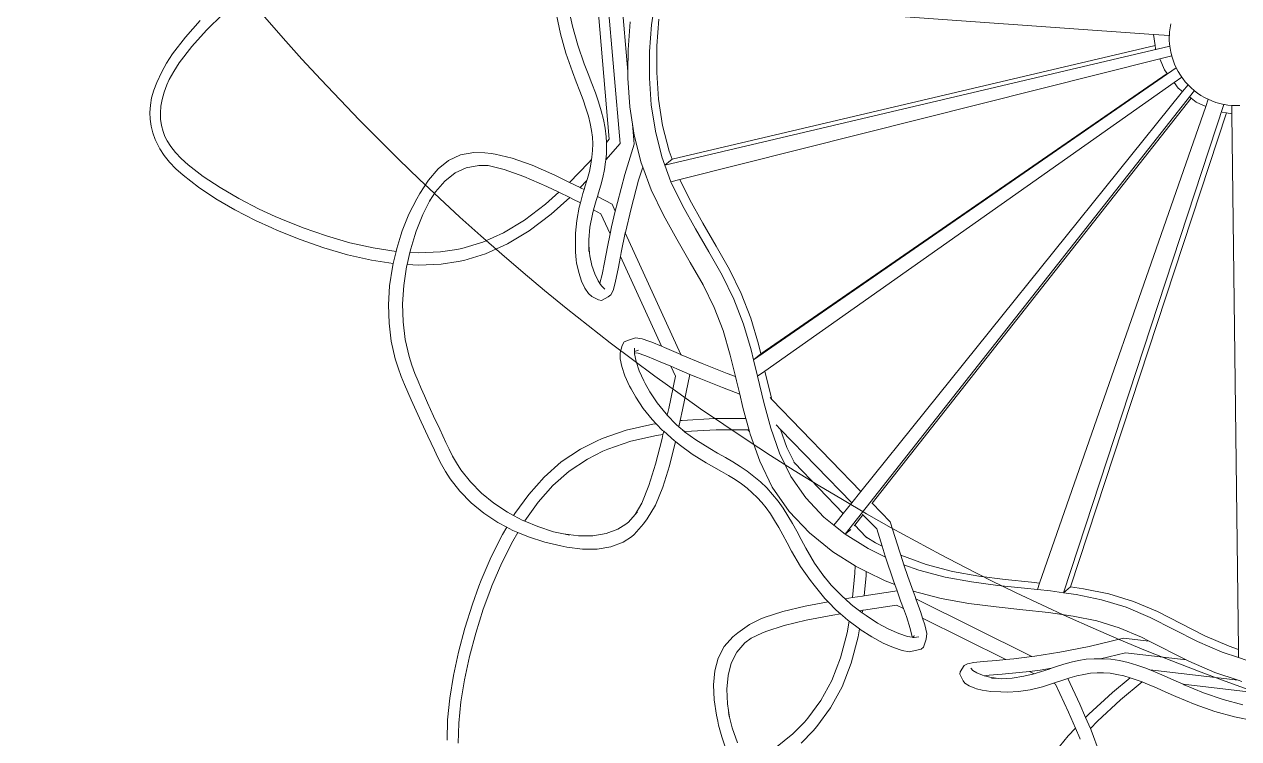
# Model space of a CAD drawing. Header units: millimetres. Extents: x 930469 to 1523124, y -120375 to 411163.
# Drawn here: x 1404958 to 1406001, y 134325 to 134938 of the extents above; entities that cross this region are included whole.
import ezdxf

# ---------------------------------------------------------------- set-up
doc = ezdxf.new("R2010")
doc.units = ezdxf.units.MM
for name, color, linetype, lineweight in [('A-NET THAY', 8, 'Continuous', 0), ('COT VACH', 8, 'Continuous', 0), ('xr', 8, 'Continuous', 0)]:
    doc.layers.add(name, color=color, linetype=linetype, lineweight=lineweight)

# ---------------------------------------------------------------- blocks, each defined once
blk = doc.blocks.new('zzz')
at = {"layer": 'xr', "ltscale": 3}
for p, q in [((1231957.9, 15302.9), (1231941.8, 15486.7)), ((1231944.8, 15179.5), (1231920.2, 15461.9)), ((1231926, 15186.8), (1231903, 15450.6)), ((1232005.2, 15427.8), (1231998.7, 15383)), ((1232860.8, 15366.7), (1232016.2, 15427)), ((1231234.1, 15373.9), (1231262.2, 15401.7)), ((1231842, 15367.5), (1231835.2, 15400.4)), ((1231862.6, 15381.1), (1231857.2, 15406.8)), ((1231197.9, 15362), (1231223.4, 15390.7)), ((1231209.1, 15345.8), (1231234.1, 15373.9)), ((1231871.7, 15348.5), (1231862.6, 15381.1)), ((1231961.7, 15388.1), (1231958.1, 15340)), ((1231998.7, 15383), (1231995.3, 15337.4)), ((1232011.2, 15392.8), (1232007.8, 15347.2)), ((1232889.3, 15378.1), (1232888.4, 15371.1)), ((1232890.7, 15384.9), (1232889.3, 15378.1)), ((1231175.6, 15333.2), (1231197.9, 15362)), ((1231851.2, 15334.7), (1231842, 15367.5)), ((1232860.8, 15366.7), (1232863.5, 15347.4)), ((1232888, 15364.8), (1232860.8, 15366.7)), ((1232888, 15364.8), (1232887.9, 15364.1)), ((1232887.9, 15364.1), (1232887.9, 15357)), ((1232887.9, 15357), (1232888.3, 15350)), ((1232888.4, 15371.1), (1232888, 15364.8)), ((1231165.4, 15317.6), (1231175.6, 15333.2)), ((1231187.4, 15317.7), (1231209.1, 15345.8)), ((1231862.5, 15302.2), (1231851.2, 15334.7)), ((1231882.9, 15316.1), (1231871.7, 15348.5)), ((1231958.1, 15340), (1231957.9, 15302.9)), ((1231995.3, 15337.4), (1231995, 15291.4)), ((1232007.8, 15347.2), (1232007.5, 15301.3)), ((1232888.7, 15346.5), (1232021.3, 15142.5)), ((1232863.5, 15347.4), (1232033.8, 15152.4)), ((1232863.5, 15347.4), (1232864.3, 15341.7)), ((1232864.3, 15341.7), (1232864.5, 15341.4)), ((1232888.3, 15350), (1232888.7, 15347.1)), ((1232888.7, 15347.1), (1232888.7, 15346.5)), ((1232888.7, 15346.5), (1232889.2, 15343)), ((1232889.2, 15343), (1232890.4, 15336)), ((1232890.4, 15336), (1232892, 15329.9)), ((1231157.1, 15302.7), (1231165.4, 15317.6)), ((1231177.8, 15303), (1231187.4, 15317.7)), ((1231889.7, 15298.9), (1231882.9, 15316.1)), ((1232871.4, 15324.7), (1232047.3, 15117.8)), ((1232892, 15329.9), (1232871.4, 15324.7)), ((1232871.4, 15324.7), (1232879.4, 15305.8)), ((1232892, 15329.9), (1232892.1, 15329.1)), ((1232892.1, 15329.1), (1232894.3, 15322.3)), ((1232894.3, 15322.3), (1232896.8, 15315.7)), ((1232896.8, 15315.7), (1232899.7, 15309.3)), ((1231157.1, 15302.7), (1231148.5, 15284.3)), ((1231170, 15289.2), (1231177.8, 15303)), ((1231172.1, 15293.6), (1231170, 15289.2)), ((1231869.2, 15285.2), (1231862.5, 15302.2)), ((1231896.2, 15282.4), (1231889.7, 15298.9)), ((1231957.9, 15302.9), (1231957.8, 15291.4)), ((1231957.8, 15291.4), (1231961.2, 15242.5)), ((1231995, 15291.4), (1231998.1, 15245.6)), ((1232007.5, 15301.3), (1232010.6, 15255.5)), ((1232899.8, 15309.2), (1232173.7, 14808.5)), ((1232884.1, 15299.6), (1232186.2, 14818.3)), ((1232879.4, 15305.8), (1232884.1, 15299.6)), ((1232884.1, 15299.6), (1232884.6, 15298.9)), ((1232909.3, 15293.4), (1232896, 15284)), ((1232899.7, 15309.3), (1232899.8, 15309.2)), ((1232899.8, 15309.2), (1232903.1, 15302.9)), ((1232903.1, 15302.9), (1232906.9, 15296.8)), ((1232906.9, 15296.8), (1232909.3, 15293.4)), ((1232909.3, 15293.4), (1232910.9, 15291)), ((1232910.9, 15291), (1232915.4, 15285.4)), ((1231139.9, 15257.8), (1231143.5, 15270.8)), ((1231143.5, 15270.8), (1231148.5, 15284.3)), ((1231165.8, 15280.2), (1231161.1, 15267.4)), ((1231170, 15289.2), (1231165.8, 15280.2)), ((1231875.4, 15269.2), (1231869.2, 15285.2)), ((1231902.1, 15266.4), (1231896.2, 15282.4)), ((1232896, 15284), (1232193.4, 14789)), ((1232931, 15270.2), (1232330.9, 14509.3)), ((1232896, 15284), (1232903.1, 15274.7)), ((1232903.1, 15274.7), (1232910.8, 15268.5)), ((1232920.2, 15280.1), (1232910.8, 15268.5)), ((1232915.4, 15285.4), (1232920.2, 15280.1)), ((1232920.2, 15280.1), (1232925.2, 15275.1)), ((1232925.2, 15275.1), (1232930.6, 15270.5)), ((1232930.6, 15270.5), (1232931, 15270.2)), ((1232931, 15270.2), (1232931.4, 15269.9)), ((1232931.4, 15269.9), (1232936.3, 15266.1)), ((1231137.7, 15245.2), (1231139.9, 15257.8)), ((1231157.8, 15255.2), (1231155.7, 15243.4)), ((1231161.1, 15267.4), (1231157.8, 15255.2)), ((1231881.1, 15254.2), (1231875.4, 15269.2)), ((1231885.9, 15240), (1231881.1, 15254.2)), ((1231907.4, 15250.9), (1231902.1, 15266.4)), ((1231912, 15235.7), (1231907.4, 15250.9)), ((1232010.6, 15255.5), (1232017.6, 15210.3)), ((1232910.8, 15268.5), (1232358.1, 14582.2)), ((1232925.4, 15257.1), (1232377.4, 14562.3)), ((1232922.9, 15259), (1232925.4, 15257.1)), ((1232925.4, 15257.1), (1232933.8, 15250.4)), ((1232933.8, 15250.4), (1232950.4, 15243.2)), ((1232936.3, 15266.1), (1232942.2, 15262.1)), ((1232942.2, 15262.1), (1232948.3, 15258.5)), ((1232948.3, 15258.5), (1232954.6, 15255.3)), ((1232954.6, 15255.3), (1232950.4, 15243.2)), ((1232954.6, 15255.3), (1232961.1, 15252.5)), ((1232967.8, 15250.1), (1232961.1, 15252.5)), ((1232967.8, 15250.1), (1232974.5, 15248.1)), ((1231136.8, 15232.9), (1231137.7, 15245.2)), ((1231137.2, 15221), (1231136.8, 15232.9)), ((1231155.7, 15243.4), (1231154.9, 15232.1)), ((1231154.9, 15232.1), (1231155.3, 15221.1)), ((1231890, 15226.5), (1231885.9, 15240)), ((1231915.8, 15220.6), (1231912, 15235.7)), ((1231961.2, 15242.5), (1231965.8, 15212.6)), ((1231998.1, 15245.6), (1232005.1, 15200.4)), ((1232950.4, 15243.2), (1232665.1, 14424.9)), ((1232981.4, 15246.6), (1232705.9, 14408.6)), ((1232985.9, 15232.1), (1232718.3, 14418.4)), ((1232974.5, 15248.1), (1232981.4, 15246.6)), ((1232978.5, 15233.3), (1232985.9, 15232.1)), ((1232981.4, 15246.6), (1232982.7, 15246.4)), ((1232982.7, 15246.4), (1232988.3, 15245.5)), ((1232985.9, 15232.1), (1232995.5, 15230.6)), ((1232988.3, 15245.5), (1232995.3, 15244.8)), ((1232995.3, 15244.8), (1232995.5, 15230.6)), ((1233002.3, 15244.6), (1232995.3, 15244.8)), ((1232995.5, 15230.6), (1233006.6, 14311.3)), ((1233002.3, 15244.6), (1233009.3, 15244.8)), ((1231138.9, 15209.3), (1231137.2, 15221)), ((1231141.9, 15197.8), (1231138.9, 15209.3)), ((1231155.3, 15221.1), (1231156.8, 15210.4)), ((1231156.8, 15210.4), (1231159.5, 15199.8)), ((1231893.2, 15213.9), (1231890, 15226.5)), ((1231895.4, 15201.8), (1231893.2, 15213.9)), ((1231918.7, 15205.6), (1231915.8, 15220.6)), ((1231965.8, 15212.6), (1231968.6, 15194)), ((1231965.8, 15212.6), (1231968.8, 15178.2)), ((1232017.6, 15210.3), (1232028.7, 15166.2)), ((1231146.1, 15186.6), (1231141.9, 15197.8)), ((1231148.2, 15182), (1231146.1, 15186.6)), ((1231159.5, 15199.8), (1231162.8, 15191.3)), ((1231166.4, 15184.2), (1231162.8, 15191.3)), ((1231162.8, 15191.3), (1231163.5, 15189.3)), ((1231896.9, 15190.2), (1231895.4, 15201.8)), ((1231897.4, 15178.8), (1231896.9, 15190.2)), ((1231920.5, 15190.8), (1231918.7, 15205.6)), ((1231921, 15181.1), (1231920.5, 15190.8)), ((1231926, 15186.8), (1231921, 15181.1)), ((1231968.6, 15194), (1231980.7, 15146.1)), ((1232005.1, 15200.4), (1232016.2, 15156.4)), ((1231154.2, 15170.2), (1231148.2, 15182)), ((1231161.6, 15158.8), (1231154.2, 15170.2)), ((1231172.8, 15174.2), (1231166.4, 15184.2)), ((1231180.9, 15164), (1231172.8, 15174.2)), ((1231896.2, 15155.8), (1231897.2, 15167.4)), ((1231897.2, 15167.4), (1231897.4, 15178.8)), ((1231944.8, 15179.5), (1231920, 15151.2)), ((1231920.9, 15161.9), (1231921.2, 15176.2)), ((1231921.2, 15176.2), (1231921, 15181.1)), ((1231968.8, 15178.2), (1231952.9, 15126.2)), ((1232028.7, 15166.2), (1232033.8, 15152.4)), ((1231170.6, 15147.5), (1231161.6, 15158.8)), ((1231181.2, 15136.2), (1231170.6, 15147.5)), ((1231190.8, 15153.6), (1231180.9, 15164)), ((1231202.6, 15142.9), (1231190.8, 15153.6)), ((1231631.8, 15135.8), (1231650, 15150.3)), ((1231650, 15150.3), (1231670.2, 15159.9)), ((1231670.2, 15159.9), (1231693.1, 15164)), ((1231693.1, 15164), (1231712.2, 15163.4)), ((1231722.8, 15162.1), (1231712.2, 15163.4)), ((1231722.8, 15162.1), (1231729.7, 15161.2)), ((1231729.7, 15161.2), (1231759.2, 15154.3)), ((1231759.2, 15154.3), (1231793.3, 15142.1)), ((1231890.5, 15146.4), (1231857.6, 15112.8)), ((1231895.6, 15152.2), (1231890.5, 15146.4)), ((1231894.3, 15143.9), (1231895.6, 15152.2)), ((1231895.6, 15152.2), (1231896.2, 15155.8)), ((1231917.6, 15134.6), (1231919.7, 15148.1)), ((1231919.7, 15148.1), (1231920, 15151.2)), ((1231920, 15151.2), (1231920.9, 15161.9)), ((1231980.7, 15146.1), (1231983.3, 15139)), ((1232016.2, 15156.4), (1232021.3, 15142.5)), ((1232033.8, 15152.4), (1232021.3, 15142.5)), ((1231193.8, 15124.9), (1231181.2, 15136.2)), ((1231220.3, 15104.6), (1231193.8, 15124.9)), ((1231228.5, 15123.1), (1231202.6, 15142.9)), ((1231615.4, 15116.7), (1231631.8, 15135.8)), ((1231643.6, 15115), (1231661, 15129)), ((1231661, 15129), (1231680.3, 15138)), ((1231680.3, 15138), (1231702.1, 15142)), ((1231702.1, 15142), (1231718, 15141.5)), ((1231718, 15141.5), (1231745.5, 15135.1)), ((1231718, 15141.5), (1231720.4, 15141.4)), ((1231745.5, 15135.1), (1231779.3, 15123)), ((1231793.3, 15142.1), (1231832.6, 15124.9)), ((1231832.6, 15124.9), (1231857.6, 15112.8)), ((1231888.5, 15119.3), (1231891.7, 15131.7)), ((1231891.7, 15131.7), (1231894.3, 15143.9)), ((1231914.8, 15121.3), (1231917.6, 15134.6)), ((1231952.9, 15126.2), (1231939.8, 15078)), ((1231983.3, 15139), (1231976.4, 15116.5)), ((1231983.3, 15139), (1231997.8, 15100)), ((1232021.3, 15142.5), (1232031.9, 15113.9)), ((1231250, 15084.8), (1231220.3, 15104.6)), ((1231257.7, 15103.7), (1231228.5, 15123.1)), ((1231289.8, 15084.9), (1231257.7, 15103.7)), ((1231600.5, 15093.7), (1231615.4, 15116.7)), ((1231627.7, 15096.6), (1231643.6, 15115)), ((1231779.3, 15123), (1231818.6, 15105.9)), ((1231818.6, 15105.9), (1231839.2, 15095.8)), ((1231857.6, 15112.8), (1231875.7, 15104)), ((1231887.6, 15116.1), (1231875.7, 15104)), ((1231875.7, 15104), (1231877.6, 15103.1)), ((1231877.6, 15103.1), (1231882.8, 15100.4)), ((1231882.8, 15100.4), (1231884.8, 15106.6)), ((1231884.8, 15106.6), (1231887.6, 15116.1)), ((1231887.6, 15116.1), (1231888.5, 15119.3)), ((1231907.5, 15095.1), (1231911.4, 15108.2)), ((1231911.4, 15108.2), (1231914.8, 15121.3)), ((1231976.4, 15116.5), (1231963.3, 15068.2)), ((1232047.3, 15117.8), (1232031.9, 15113.9)), ((1232031.9, 15113.9), (1232051.6, 15073.1)), ((1232047.3, 15117.8), (1232064.1, 15082.9)), ((1231282.7, 15065.7), (1231250, 15084.8)), ((1231324.6, 15067), (1231289.8, 15084.9)), ((1231581.9, 15058.5), (1231595.1, 15084.7)), ((1231600.5, 15093.7), (1231595.1, 15084.7)), ((1231617.2, 15080.3), (1231627.7, 15096.6)), ((1231618.6, 15083.2), (1231617.2, 15080.3)), ((1231839.2, 15095.8), (1231816.1, 15075.2)), ((1231858, 15086.7), (1231826.1, 15058.3)), ((1231839.2, 15095.8), (1231858, 15086.7)), ((1231858, 15086.7), (1231863.6, 15084)), ((1231863.6, 15084), (1231876.3, 15077.4)), ((1231876.3, 15077.4), (1231880.7, 15093.6)), ((1231880.7, 15093.6), (1231882.8, 15100.4)), ((1231899, 15065.6), (1231903.4, 15081.9)), ((1231903.4, 15081.9), (1231905.5, 15088.6)), ((1231905.5, 15088.6), (1231907.5, 15095.1)), ((1231905.5, 15088.6), (1231930.9, 15075.4)), ((1231997.8, 15100), (1232018.8, 15056.5)), ((1232064.1, 15082.9), (1232086.4, 15043)), ((1231318.1, 15047.5), (1231282.7, 15065.7)), ((1231352.2, 15054.2), (1231324.6, 15067)), ((1231617.2, 15080.3), (1231605.6, 15057.4)), ((1231816.1, 15075.2), (1231780.1, 15048)), ((1231870, 15047.2), (1231874.3, 15070)), ((1231874.3, 15070), (1231876.3, 15077.4)), ((1231897, 15058.3), (1231899, 15065.6)), ((1231899, 15065.6), (1231911.7, 15059)), ((1231936.3, 15063.5), (1231930, 15036.7)), ((1231930.9, 15075.4), (1231936.3, 15063.5)), ((1231939.8, 15078), (1231936.3, 15063.5)), ((1231963.3, 15068.2), (1231953.6, 15026.8)), ((1232051.6, 15073.1), (1232073.9, 15033.2)), ((1231346.1, 15034.5), (1231318.1, 15047.5)), ((1231361.6, 15050.2), (1231352.2, 15054.2)), ((1231400.3, 15034.6), (1231361.6, 15050.2)), ((1231570.4, 15029.8), (1231581.9, 15058.5)), ((1231605.6, 15057.4), (1231594.2, 15029)), ((1231780.1, 15048), (1231744.4, 15026.4)), ((1231826.1, 15058.3), (1231788.5, 15029.9)), ((1231867.9, 15025.5), (1231870, 15047.2)), ((1231892.7, 15035.7), (1231897, 15058.3)), ((1231927.5, 15024.5), (1231911.7, 15059)), ((1232018.8, 15056.5), (1232041.8, 15015.2)), ((1232086.4, 15043), (1232109.6, 15003.4)), ((1231355.8, 15030.3), (1231346.1, 15034.5)), ((1231395, 15014.6), (1231355.8, 15030.3)), ((1231440, 15020.9), (1231400.3, 15034.6)), ((1231480.2, 15009.2), (1231440, 15020.9)), ((1231560.8, 14999.2), (1231567.8, 15022.3)), ((1231567.8, 15022.3), (1231570.4, 15029.8)), ((1231591.7, 15021.6), (1231584.8, 14998.9)), ((1231594.2, 15029), (1231591.7, 15021.6)), ((1231744.4, 15026.4), (1231708.8, 15010.3)), ((1231788.5, 15029.9), (1231751.1, 15007.3)), ((1231867.9, 15014.2), (1231867.9, 15025.5)), ((1231890.6, 15014.1), (1231892.7, 15035.7)), ((1231927.5, 15024.5), (1231923, 15002.4)), ((1231930, 15036.7), (1231927.5, 15024.5)), ((1231953.4, 15026.1), (1231946.4, 14992.3)), ((1231953.6, 15026.8), (1231953.4, 15026.1)), ((1232049, 14817.4), (1231953.4, 15026.1)), ((1232073.9, 15033.2), (1232097.1, 14993.6)), ((1231435.4, 15000.6), (1231395, 15014.6)), ((1231476.3, 14988.7), (1231435.4, 15000.6)), ((1231520.3, 15000.2), (1231480.2, 15009.2)), ((1231559.7, 14994.2), (1231520.3, 15000.2)), ((1231559.7, 14994.2), (1231560.8, 14999.2)), ((1231584.8, 14998.9), (1231583.4, 14992.7)), ((1231672.6, 14999.3), (1231663.8, 14997.5)), ((1231708.8, 15010.3), (1231672.6, 14999.3)), ((1231751.1, 15007.3), (1231713.6, 14990.3)), ((1231867.9, 14993.7), (1231867.9, 15014.2)), ((1231890.6, 15014.1), (1231890.6, 15005.4)), ((1231890.6, 15005.4), (1231892, 14991.4)), ((1231890.6, 15005.4), (1231890.6, 14993.9)), ((1231923, 15002.4), (1231917.8, 14975.1)), ((1232041.8, 15015.2), (1232065.1, 14975.5)), ((1232109.6, 15003.4), (1232132.2, 14963.4)), ((1231517.3, 14979.5), (1231476.3, 14988.7)), ((1231555, 14973.8), (1231517.3, 14979.5)), ((1231555, 14973.8), (1231559.7, 14994.2)), ((1231583.4, 14992.7), (1231578.6, 14972)), ((1231598.4, 14991.7), (1231583.4, 14992.7)), ((1231636.2, 14993.3), (1231598.4, 14991.7)), ((1231663.8, 14997.5), (1231636.2, 14993.3)), ((1231675.9, 14978.9), (1231666.1, 14976.8)), ((1231713.6, 14990.3), (1231675.9, 14978.9)), ((1231869.2, 14979.4), (1231867.9, 14993.7)), ((1231869.9, 14974.8), (1231869.2, 14979.4)), ((1231892, 14991.4), (1231892.6, 14986.9)), ((1231892.6, 14986.9), (1231896.2, 14970.2)), ((1231945.2, 14985.8), (1231941.2, 14964.6)), ((1231946.4, 14992.3), (1231945.2, 14985.8)), ((1232015.8, 14831.7), (1231945.2, 14985.8)), ((1232097.1, 14993.6), (1232119.7, 14953.6)), ((1231548.7, 14935.1), (1231553.5, 14967.4)), ((1231553.5, 14967.4), (1231555, 14973.8)), ((1231577.6, 14967.6), (1231572.9, 14935.9)), ((1231578.6, 14972), (1231577.6, 14967.6)), ((1231598, 14970.8), (1231578.6, 14972)), ((1231637.2, 14972.5), (1231598, 14970.8)), ((1231666.1, 14976.8), (1231637.2, 14972.5)), ((1231873.6, 14957.9), (1231869.9, 14974.8)), ((1231878.5, 14943.2), (1231873.6, 14957.9)), ((1231896.2, 14970.2), (1231901.1, 14955.7)), ((1231917.8, 14975.1), (1231913.5, 14954.4)), ((1231941.2, 14964.6), (1231936.9, 14943.5)), ((1232065.1, 14975.5), (1232087, 14936.7)), ((1232132.2, 14963.4), (1232152.5, 14922.3)), ((1231572.9, 14935.9), (1231570.9, 14904.2)), ((1231884.1, 14931.2), (1231878.5, 14943.2)), ((1231901.1, 14955.7), (1231906.6, 14943.8)), ((1231906.6, 14943.8), (1231909.5, 14939.5)), ((1231909.6, 14940), (1231909.5, 14939.5)), ((1231909.5, 14939.5), (1231912.5, 14935)), ((1231913.5, 14954.4), (1231909.6, 14940)), ((1231936.9, 14943.5), (1231932.9, 14928.8)), ((1232087, 14936.7), (1232106.1, 14898.1)), ((1232119.7, 14953.6), (1232140, 14912.5)), ((1231546.7, 14902.9), (1231548.7, 14935.1)), ((1231890, 14922.2), (1231884.1, 14931.2)), ((1231895.8, 14916.8), (1231890, 14922.2)), ((1231907.3, 14911.1), (1231895.8, 14916.8)), ((1231912.5, 14935), (1231918.2, 14929.7)), ((1231923.9, 14916.3), (1231912.7, 14909.9)), ((1231928.6, 14919.8), (1231923.9, 14916.3)), ((1231931.8, 14926), (1231928.6, 14919.8)), ((1231932.9, 14928.8), (1231931.8, 14926)), ((1232152.5, 14922.3), (1232169.1, 14879.5)), ((1231547.6, 14871.1), (1231546.7, 14902.9)), ((1231570.9, 14904.2), (1231571.8, 14873.2)), ((1231912.7, 14909.9), (1231907.3, 14911.1)), ((1232106.1, 14898.1), (1232121.4, 14858.4)), ((1232140, 14912.5), (1232156.6, 14869.6)), ((1231571.8, 14873.2), (1231575.6, 14843)), ((1232169.1, 14879.5), (1232182.1, 14835.1)), ((1231551.5, 14840.1), (1231547.6, 14871.1)), ((1232121.4, 14858.4), (1232133.8, 14816.4)), ((1232156.6, 14869.6), (1232169.6, 14825.2)), ((1231558.3, 14810.1), (1231551.5, 14840.1)), ((1231575.6, 14843), (1231582.2, 14813.9)), ((1231948.1, 14832.6), (1231944.8, 14820.3)), ((1231948.1, 14832.6), (1231951.5, 14839.3)), ((1231951.5, 14839.3), (1231958.7, 14841.9)), ((1231970.8, 14845.9), (1231958.7, 14841.9)), ((1231970.8, 14845.9), (1231982.3, 14844.3)), ((1231982.3, 14844.3), (1231994.1, 14840.5)), ((1231994.1, 14840.5), (1231998.8, 14838.8)), ((1231998.8, 14838.8), (1232015.8, 14831.7)), ((1232015.8, 14831.7), (1232021, 14829.5)), ((1232182.1, 14835.1), (1232186.2, 14818.3)), ((1231582.2, 14813.9), (1231586.9, 14799)), ((1231944.7, 14810.1), (1231944.8, 14820.3)), ((1231969.3, 14828.4), (1231969.2, 14822.3)), ((1231969.2, 14822.3), (1231969.3, 14822.5)), ((1231969.2, 14822.3), (1231969.2, 14820.4)), ((1231969.2, 14820.4), (1231975.3, 14819.5)), ((1231969.2, 14820.4), (1231969.2, 14818.4)), ((1231969.2, 14818.4), (1231971.9, 14805.2)), ((1231969.3, 14822.5), (1231976.2, 14825)), ((1231975.3, 14819.5), (1231986.9, 14815.8)), ((1231986.9, 14815.8), (1231991.4, 14814.1)), ((1231991.4, 14814.1), (1232013.3, 14805)), ((1232021, 14829.5), (1232049, 14817.4)), ((1232049, 14817.4), (1232049.6, 14817.1)), ((1232049.6, 14817.1), (1232085.2, 14802.1)), ((1232133.8, 14816.4), (1232142.8, 14779.5)), ((1232169.6, 14825.2), (1232173.7, 14808.5)), ((1232186.2, 14818.3), (1232173.7, 14808.5)), ((1231563.3, 14794.5), (1231558.3, 14810.1)), ((1231568.6, 14779.9), (1231563.3, 14794.5)), ((1231586.9, 14799), (1231592.1, 14784.9)), ((1231947.5, 14796.7), (1231944.7, 14810.1)), ((1231952.9, 14780.9), (1231947.5, 14796.7)), ((1231971.9, 14805.2), (1231977.3, 14789.5)), ((1232013.3, 14805), (1232031.6, 14797.1)), ((1232031.6, 14797.1), (1232041.7, 14792.7)), ((1232031.6, 14797.1), (1232039.4, 14780.2)), ((1232041.7, 14792.7), (1232064.3, 14783.1)), ((1232085.2, 14802.1), (1232128.2, 14784.9)), ((1232173.7, 14808.5), (1232180.7, 14780.1)), ((1231574.2, 14765.9), (1231568.6, 14779.9)), ((1231592.1, 14784.9), (1231597.4, 14771.6)), ((1231597.4, 14771.6), (1231602.9, 14758.8)), ((1231960.9, 14763.2), (1231952.9, 14780.9)), ((1231977.3, 14789.5), (1231985.2, 14772)), ((1231985.2, 14772), (1231987.5, 14767.5)), ((1232039.4, 14780.2), (1232028.1, 14724.7)), ((1232064.3, 14783.1), (1232051.9, 14722.3)), ((1232064.3, 14783.1), (1232077.3, 14777.7)), ((1232077.3, 14777.7), (1232120.3, 14760.6)), ((1232128.2, 14784.9), (1232142.8, 14779.5)), ((1232142.8, 14779.5), (1232144.6, 14772.2)), ((1232144.6, 14772.2), (1232150.1, 14749.4)), ((1232193.4, 14789), (1232180.7, 14780.1)), ((1232180.7, 14780.1), (1232191.5, 14735)), ((1232193.4, 14789), (1232204, 14744.8)), ((1231579.9, 14752.5), (1231574.2, 14765.9)), ((1231585.7, 14739.5), (1231579.9, 14752.5)), ((1231602.9, 14758.8), (1231608.3, 14746.6)), ((1231963.3, 14758.5), (1231960.9, 14763.2)), ((1231971.4, 14744.3), (1231963.3, 14758.5)), ((1231987.5, 14767.5), (1231995.5, 14753.4)), ((1231995.5, 14753.4), (1232008.3, 14734.4)), ((1232120.3, 14760.6), (1232150.1, 14749.4)), ((1232150.1, 14749.4), (1232155.5, 14726.6)), ((1231591.5, 14726.8), (1231585.7, 14739.5)), ((1231608.3, 14746.6), (1231613.7, 14734.7)), ((1231624.2, 14711.8), (1231613.7, 14734.7)), ((1231984.3, 14724.9), (1231971.4, 14744.3)), ((1232008.3, 14734.4), (1232023.4, 14715.5)), ((1232191.5, 14735), (1232203.6, 14690.7)), ((1232202.2, 14743.4), (1232205.2, 14740.3)), ((1232204, 14744.8), (1232205.2, 14740.3)), ((1232358.1, 14582.2), (1232205.2, 14740.3)), ((1231602.9, 14701.9), (1231591.5, 14726.8)), ((1231634.6, 14689.2), (1231624.2, 14711.8)), ((1231999.8, 14705.7), (1231984.3, 14724.9)), ((1232023.4, 14715.5), (1232025.5, 14713.3)), ((1232028.1, 14724.7), (1232025.5, 14713.3)), ((1232025.5, 14713.3), (1232040.9, 14697.3)), ((1232051.9, 14722.3), (1232047.8, 14703.9)), ((1232051.3, 14704.4), (1232106.6, 14707.7)), ((1232106.6, 14707.7), (1232160.7, 14707.6)), ((1232155.5, 14726.6), (1232160.7, 14707.6)), ((1232160.7, 14707.6), (1232166.9, 14685)), ((1231614.2, 14677.3), (1231602.9, 14701.9)), ((1231634.6, 14689.2), (1231639.8, 14677.8)), ((1231913.7, 14673.2), (1231954.8, 14687.3)), ((1231954.8, 14687.3), (1232000.7, 14697.6)), ((1232006.7, 14698.4), (1231999.8, 14705.7)), ((1232000.7, 14697.6), (1232006.7, 14698.4)), ((1232017.6, 14687.1), (1232006.7, 14698.4)), ((1232019.4, 14685.6), (1232017.6, 14687.1)), ((1232019.4, 14685.6), (1232018.1, 14680)), ((1232037.8, 14669.5), (1232019.4, 14685.6)), ((1232040.9, 14697.3), (1232045.5, 14693.3)), ((1232047.8, 14703.9), (1232045.5, 14693.3)), ((1232045.5, 14693.3), (1232055, 14685)), ((1232047.8, 14703.9), (1232051.3, 14704.4)), ((1232055, 14685), (1232052.4, 14686.8)), ((1232056, 14685.1), (1232109.7, 14688.3)), ((1232109.7, 14688.3), (1232163.8, 14688.2)), ((1232163.8, 14688.2), (1232166.9, 14685)), ((1232203.6, 14690.7), (1232218.5, 14648.2)), ((1232212.6, 14696.8), (1232220.2, 14688.9)), ((1232220.2, 14688.9), (1232231, 14658)), ((1232342.3, 14562.6), (1232220.2, 14688.9)), ((1231619.8, 14665.1), (1231614.2, 14677.3)), ((1231625.5, 14653), (1231619.8, 14665.1)), ((1231639.8, 14677.8), (1231645.2, 14666.4)), ((1231645.2, 14666.4), (1231650.8, 14654.8)), ((1231876.5, 14655), (1231903.8, 14668.9)), ((1231903.8, 14668.9), (1231913.7, 14673.2)), ((1231923.7, 14655.1), (1231963.2, 14668.7)), ((1231963.2, 14668.7), (1232007.2, 14678.6)), ((1232016.6, 14673.3), (1232005.5, 14629.2)), ((1232007.2, 14678.6), (1232018.1, 14680)), ((1232018.1, 14680), (1232016.6, 14673.3)), ((1232039.7, 14667.9), (1232029.3, 14626.6)), ((1232037.8, 14669.5), (1232039.7, 14667.9)), ((1232039.7, 14667.9), (1232046, 14662.7)), ((1232055, 14685), (1232056, 14685.1)), ((1232055, 14685), (1232055.1, 14684.9)), ((1232074.4, 14670.7), (1232055.1, 14684.9)), ((1232098.4, 14655.8), (1232074.4, 14670.7)), ((1232166.9, 14685), (1232168.1, 14680.4)), ((1232168.1, 14680.4), (1232184.3, 14634.5)), ((1231631.5, 14640.9), (1231625.5, 14653)), ((1231650.8, 14654.8), (1231656.9, 14643.2)), ((1231843.5, 14633), (1231876.5, 14655)), ((1231888.8, 14638), (1231914.8, 14651.3)), ((1231914.8, 14651.3), (1231923.7, 14655.1)), ((1232068.2, 14646.5), (1232046, 14662.7)), ((1232092.3, 14631.6), (1232068.2, 14646.5)), ((1232112.1, 14648.2), (1232098.4, 14655.8)), ((1232125.4, 14640.8), (1232112.1, 14648.2)), ((1232218.5, 14648.2), (1232238, 14608.2)), ((1232231, 14658), (1232244, 14631.4)), ((1231637.8, 14628.7), (1231631.5, 14640.9)), ((1231644.8, 14616.5), (1231637.8, 14628.7)), ((1231656.9, 14643.2), (1231663.6, 14631.5)), ((1231663.6, 14631.5), (1231671.1, 14619.7)), ((1231814, 14607), (1231843.5, 14633)), ((1231857.3, 14617), (1231888.8, 14638)), ((1232005.5, 14629.2), (1231994, 14592.3)), ((1232029.3, 14626.6), (1232017.8, 14589.5)), ((1232105.7, 14624.1), (1232092.3, 14631.6)), ((1232118.6, 14616.8), (1232105.7, 14624.1)), ((1232138.2, 14633.2), (1232125.4, 14640.8)), ((1232150.7, 14625.4), (1232138.2, 14633.2)), ((1232162.8, 14617.2), (1232150.7, 14625.4)), ((1232184.3, 14634.5), (1232206, 14589.8)), ((1232242.7, 14632.8), (1232244, 14631.4)), ((1232244, 14631.4), (1232245.1, 14629.2)), ((1232327.9, 14544.7), (1232244, 14631.4)), ((1231652.6, 14604.1), (1231644.8, 14616.5)), ((1231669.3, 14582.7), (1231652.6, 14604.1)), ((1231671.1, 14619.7), (1231687.4, 14598.9)), ((1231787.6, 14577.4), (1231814, 14607)), ((1231829.2, 14592.3), (1231857.3, 14617)), ((1232130.7, 14609.7), (1232118.6, 14616.8)), ((1232142.2, 14602.6), (1232130.7, 14609.7)), ((1232152.8, 14595.3), (1232142.2, 14602.6)), ((1232174.4, 14608.3), (1232162.8, 14617.2)), ((1232185.6, 14598.7), (1232174.4, 14608.3)), ((1232238, 14608.2), (1232263.4, 14571.5)), ((1231688.7, 14563), (1231669.3, 14582.7)), ((1231687.4, 14598.9), (1231706.2, 14579.6)), ((1231803.8, 14563.8), (1231829.2, 14592.3)), ((1231994, 14592.3), (1231981.7, 14562.3)), ((1232017.8, 14589.5), (1232005.3, 14559.1)), ((1232162.6, 14587.8), (1232152.8, 14595.3)), ((1232171.6, 14580.1), (1232162.6, 14587.8)), ((1232196.3, 14588.3), (1232185.6, 14598.7)), ((1232206.4, 14577.2), (1232196.3, 14588.3)), ((1232206, 14589.8), (1232234.9, 14548.2)), ((1232358.1, 14582.2), (1232342.3, 14562.6)), ((1231710.5, 14545.1), (1231688.7, 14563)), ((1231706.2, 14579.6), (1231727.5, 14562.2)), ((1231727.5, 14562.2), (1231751.1, 14546.7)), ((1231763.8, 14544.4), (1231787.6, 14577.4)), ((1231780.9, 14531.9), (1231803.8, 14563.8)), ((1231981.7, 14562.3), (1231970.4, 14543)), ((1232179.9, 14572), (1232171.6, 14580.1)), ((1232187.8, 14563.3), (1232179.9, 14572)), ((1232195.3, 14554), (1232187.8, 14563.3)), ((1232215.8, 14565.5), (1232206.4, 14577.2)), ((1232224.5, 14553.4), (1232215.8, 14565.5)), ((1232263.4, 14571.5), (1232294.7, 14538.4)), ((1232342.3, 14562.6), (1232327.9, 14544.7)), ((1232377, 14562.7), (1232377.4, 14562.3)), ((1232408.4, 14530.2), (1232377.4, 14562.3)), ((1231734.5, 14529.3), (1231710.5, 14545.1)), ((1231751.1, 14546.7), (1231761.7, 14540.9)), ((1231761.7, 14540.9), (1231763.8, 14544.4)), ((1231761.7, 14540.9), (1231770, 14536.4)), ((1231970.4, 14543), (1231958.7, 14529.9)), ((1231974.3, 14547.4), (1231970.4, 14543)), ((1232005.3, 14559.1), (1231991.2, 14535.1)), ((1232202.6, 14543.8), (1232195.3, 14554)), ((1232209.8, 14532.6), (1232202.6, 14543.8)), ((1232232.6, 14540.7), (1232224.5, 14553.4)), ((1232240.4, 14527.6), (1232232.6, 14540.7)), ((1232234.9, 14548.2), (1232270, 14511.1)), ((1232327.9, 14544.7), (1232319.7, 14534.5)), ((1232361.7, 14542.5), (1232347.5, 14524.4)), ((1232360.9, 14543.3), (1232361.7, 14542.5)), ((1232385.3, 14518.1), (1232361.7, 14542.5)), ((1231749.9, 14520.9), (1231734.5, 14529.3)), ((1231742.4, 14508.5), (1231749.9, 14520.9)), ((1231753.8, 14518.8), (1231749.9, 14520.9)), ((1231760.4, 14515.6), (1231753.8, 14518.8)), ((1231770, 14536.4), (1231776.4, 14533.3)), ((1231776.4, 14533.3), (1231780.6, 14531.5)), ((1231780.6, 14531.5), (1231780.9, 14531.9)), ((1231780.6, 14531.5), (1231803.1, 14522.1)), ((1231803.1, 14522.1), (1231830.4, 14513.3)), ((1231954.6, 14526.5), (1231940.9, 14517.7)), ((1231958.7, 14529.9), (1231954.6, 14526.5)), ((1231984.9, 14526.6), (1231968.6, 14508.3)), ((1231991.2, 14535.1), (1231984.9, 14526.6)), ((1232216.9, 14520.6), (1232209.8, 14532.6)), ((1232224.1, 14507.7), (1232216.9, 14520.6)), ((1232248, 14514), (1232240.4, 14527.6)), ((1232294.7, 14538.4), (1232311.8, 14524.7)), ((1232319.7, 14534.5), (1232311.8, 14524.7)), ((1232311.8, 14524.7), (1232330.9, 14509.3)), ((1232347.5, 14524.4), (1232346.4, 14523.1)), ((1232347.4, 14524.5), (1232347.5, 14524.4)), ((1232347.5, 14524.4), (1232366.7, 14504.5)), ((1232408.4, 14530.2), (1232424.8, 14478.3)), ((1231723.2, 14470.2), (1231742.4, 14508.5)), ((1231760.1, 14497), (1231769, 14512)), ((1231769, 14512), (1231760.4, 14515.6)), ((1231787.4, 14504.3), (1231769, 14512)), ((1231815.1, 14495.4), (1231787.4, 14504.3)), ((1231830.4, 14513.3), (1231847.4, 14509.5)), ((1231873.2, 14506.3), (1231847.4, 14509.5)), ((1231847.4, 14509.5), (1231857.5, 14507.2)), ((1231897.9, 14506.3), (1231873.2, 14506.3)), ((1231920.6, 14510), (1231897.9, 14506.3)), ((1231940.9, 14517.7), (1231920.6, 14510)), ((1231964.1, 14504.5), (1231949.8, 14495.4)), ((1231968.6, 14508.3), (1231964.1, 14504.5)), ((1232231.4, 14494.1), (1232224.1, 14507.7)), ((1232255.6, 14499.9), (1232248, 14514)), ((1232263.3, 14485.3), (1232255.6, 14499.9)), ((1232270, 14511.1), (1232309.9, 14478.9)), ((1232340.8, 14517.1), (1232330.9, 14509.3)), ((1232330.9, 14509.3), (1232370.8, 14484.3)), ((1232366.7, 14504.5), (1232383.3, 14494.1)), ((1232366.7, 14504.5), (1232368.3, 14502.8)), ((1232385.3, 14518.1), (1232394.6, 14488.6)), ((1231741.3, 14459.7), (1231760.1, 14497)), ((1231842.6, 14489.2), (1231815.1, 14495.4)), ((1231853.1, 14486.8), (1231842.6, 14489.2)), ((1231879.8, 14483.6), (1231853.1, 14486.8)), ((1231905.2, 14483.6), (1231879.8, 14483.6)), ((1231928.7, 14487.4), (1231905.2, 14483.6)), ((1231949.8, 14495.4), (1231928.7, 14487.4)), ((1232239.1, 14479.7), (1232231.4, 14494.1)), ((1232254.5, 14453.7), (1232239.1, 14479.7)), ((1232278.7, 14459.4), (1232263.3, 14485.3)), ((1232309.9, 14478.9), (1232348.2, 14454.9)), ((1232370.8, 14484.3), (1232400.6, 14469.7)), ((1232383.3, 14494.1), (1232394.6, 14488.6)), ((1232394.6, 14488.6), (1232400.1, 14471.1)), ((1232424.8, 14478.3), (1232426.5, 14473.1)), ((1231706, 14430.3), (1231723.2, 14470.2)), ((1231724.3, 14420.4), (1231741.3, 14459.7)), ((1232292.9, 14439.2), (1232278.7, 14459.4)), ((1232400.1, 14471.1), (1232400.6, 14469.7)), ((1232400.6, 14469.7), (1232414.2, 14429.2)), ((1232426.5, 14473.1), (1232470.2, 14457)), ((1232426.5, 14473.1), (1232432.1, 14456.6)), ((1232432.1, 14456.6), (1232457.8, 14447.1)), ((1232432.1, 14456.6), (1232438.9, 14436.3)), ((1232470.2, 14457), (1232515.3, 14445.1)), ((1232271.5, 14429.5), (1232254.5, 14453.7)), ((1232292.9, 14439.2), (1232307.3, 14421.7)), ((1232295.6, 14435.4), (1232292.9, 14439.2)), ((1232347.8, 14442), (1232343.9, 14400.1)), ((1232348.2, 14454.9), (1232347.8, 14442)), ((1232348.2, 14454.9), (1232353.5, 14451.6)), ((1232353.5, 14451.6), (1232367.3, 14444.8)), ((1232367.1, 14438.2), (1232363.9, 14403.4)), ((1232367.3, 14444.8), (1232367.1, 14438.2)), ((1232367.3, 14444.8), (1232399.7, 14429)), ((1232438.9, 14436.3), (1232447.7, 14411.4)), ((1232457.8, 14447.1), (1232502.8, 14435.3)), ((1232502.8, 14435.3), (1232548.2, 14427.1)), ((1232515.3, 14445.1), (1232560.7, 14436.9)), ((1232560.7, 14436.9), (1232606.1, 14431.1)), ((1231690.8, 14389.2), (1231702, 14420.1)), ((1231702, 14420.1), (1231706, 14430.3)), ((1231720.5, 14410.5), (1231724.3, 14420.4)), ((1232277.8, 14421.3), (1232271.5, 14429.5)), ((1232296.3, 14398.9), (1232277.8, 14421.3)), ((1232307.3, 14421.7), (1232326.6, 14402)), ((1232399.7, 14429), (1232416.5, 14422.9)), ((1232414.2, 14429.2), (1232416.5, 14422.9)), ((1232416.5, 14422.9), (1232420.3, 14412)), ((1232548.2, 14427.1), (1232593.6, 14421.2)), ((1232593.6, 14421.2), (1232638.9, 14416.5)), ((1232606.1, 14431.1), (1232651.4, 14426.4)), ((1232638.9, 14416.5), (1232661.3, 14414.1)), ((1232651.4, 14426.4), (1232665.1, 14424.9)), ((1232665.1, 14424.9), (1232661.3, 14414.1)), ((1232661.3, 14414.1), (1232683.7, 14411.7)), ((1232718.3, 14418.4), (1232705.9, 14408.6)), ((1232718.3, 14418.4), (1232740.5, 14415.3)), ((1232740.5, 14415.3), (1232783.9, 14406.5)), ((1231709.4, 14380.2), (1231720.5, 14410.5)), ((1232302.1, 14393), (1232296.3, 14398.9)), ((1232326.6, 14402), (1232331.1, 14398)), ((1232331.1, 14398), (1232343.9, 14400.1)), ((1232331.1, 14398), (1232341.5, 14388.6)), ((1232343.9, 14400.1), (1232360.8, 14402.9)), ((1232360.8, 14402.9), (1232363.9, 14403.4)), ((1232363.9, 14403.4), (1232420.3, 14412)), ((1232420.3, 14412), (1232426.4, 14394.9)), ((1232426.4, 14394.9), (1232431.2, 14381.4)), ((1232447.7, 14411.4), (1232495.8, 14398.7)), ((1232447.7, 14411.4), (1232451.1, 14401.9)), ((1232451.1, 14401.9), (1232452.5, 14398)), ((1232452.5, 14398), (1232460.9, 14374.5)), ((1232651.7, 14298.9), (1232452.5, 14398)), ((1232495.8, 14398.7), (1232543.6, 14390.1)), ((1232683.7, 14411.7), (1232705.9, 14408.6)), ((1232705.9, 14408.6), (1232728, 14405.5)), ((1232728, 14405.5), (1232771.4, 14396.6)), ((1232771.4, 14396.6), (1232813.7, 14383.9)), ((1232783.9, 14406.5), (1232826.2, 14393.7)), ((1232826.2, 14393.7), (1232867.4, 14376.2)), ((1231677.6, 14347.9), (1231690.8, 14389.2)), ((1231696.5, 14339.4), (1231709.4, 14380.2)), ((1232192.1, 14365.9), (1232224, 14376.2)), ((1232224, 14376.2), (1232262.5, 14385.4)), ((1232262.5, 14385.4), (1232302.1, 14393)), ((1232315.9, 14378.8), (1232302.1, 14393)), ((1232323.2, 14372.3), (1232315.9, 14378.8)), ((1232341.5, 14388.6), (1232346.5, 14384.5)), ((1232346.5, 14384.5), (1232355.7, 14377.7)), ((1232355.7, 14377.7), (1232361.2, 14378.6)), ((1232355.7, 14377.7), (1232360.5, 14374.1)), ((1232361.2, 14378.6), (1232360.5, 14374.1)), ((1232360.5, 14374.1), (1232366.9, 14369.3)), ((1232361.2, 14378.6), (1232362.5, 14378.8)), ((1232362.5, 14378.8), (1232419.1, 14387.4)), ((1232419.1, 14387.4), (1232431.2, 14381.4)), ((1232431.2, 14381.4), (1232436.2, 14367.8)), ((1232460.9, 14374.5), (1232464, 14365.1)), ((1232543.6, 14390.1), (1232590.4, 14384.1)), ((1232590.4, 14384.1), (1232636, 14379.3)), ((1232636, 14379.3), (1232680.2, 14374.5)), ((1232680.2, 14374.5), (1232722.7, 14368.6)), ((1232813.7, 14383.9), (1232854.9, 14366.3)), ((1232867.4, 14376.2), (1232948.8, 14334.8)), ((1232146.7, 14339.6), (1232166.5, 14353.9)), ((1232166.5, 14353.9), (1232185.1, 14363.1)), ((1232185.1, 14363.1), (1232192.1, 14365.9)), ((1232194.6, 14342.1), (1232226.1, 14352.2)), ((1232226.1, 14352.2), (1232264.4, 14361.4)), ((1232264.4, 14361.4), (1232309.9, 14370.1)), ((1232309.9, 14370.1), (1232323.2, 14372.3)), ((1232331.1, 14365.2), (1232323.2, 14372.3)), ((1232336.3, 14361), (1232331.1, 14365.2)), ((1232337.9, 14359.8), (1232334.6, 14340)), ((1232337.9, 14359.8), (1232336.3, 14361)), ((1232355.8, 14346.4), (1232337.9, 14359.8)), ((1232366.9, 14369.3), (1232386.9, 14356.6)), ((1232386.9, 14356.6), (1232405.9, 14346.3)), ((1232436.2, 14367.8), (1232442.9, 14347.3)), ((1232464, 14365.1), (1232467.8, 14353.7)), ((1232607.3, 14293.9), (1232464, 14365.1)), ((1232467.8, 14353.7), (1232471.1, 14338.8)), ((1232722.7, 14368.6), (1232763.3, 14360.3)), ((1232763.3, 14360.3), (1232802, 14348.6)), ((1232854.9, 14366.3), (1232936.3, 14324.9)), ((1231666.7, 14306.8), (1231677.6, 14347.9)), ((1231685.7, 14298.9), (1231696.5, 14339.4)), ((1232123.2, 14316.1), (1232137.9, 14333.1)), ((1232146.7, 14339.6), (1232137.9, 14333.1)), ((1232169.6, 14330.3), (1232187.9, 14339.3)), ((1232187.9, 14339.3), (1232194.6, 14342.1)), ((1232334.6, 14340), (1232323, 14296.6)), ((1232353.5, 14332.8), (1232341.4, 14287.5)), ((1232355.8, 14346.4), (1232353.5, 14332.8)), ((1232356.9, 14345.6), (1232355.8, 14346.4)), ((1232377.2, 14332.7), (1232356.9, 14345.6)), ((1232396.4, 14322.2), (1232377.2, 14332.7)), ((1232405.9, 14346.3), (1232423.1, 14338.6)), ((1232423.1, 14338.6), (1232437.9, 14333.6)), ((1232437.9, 14333.6), (1232446.1, 14332.2)), ((1232442.9, 14347.3), (1232446.1, 14332.6)), ((1232446.1, 14332.6), (1232446.1, 14332.2)), ((1232446.1, 14332.2), (1232447.6, 14332)), ((1232449.2, 14333.5), (1232447.6, 14332)), ((1232447.6, 14332), (1232449.7, 14331.6)), ((1232449.9, 14335.1), (1232449.2, 14333.5)), ((1232449.7, 14331.6), (1232457.9, 14333)), ((1232471.1, 14338.8), (1232470.5, 14329.1)), ((1232750, 14316.5), (1232809.4, 14330.7)), ((1232802, 14348.6), (1232840.1, 14332.4)), ((1232853.5, 14325.6), (1232809.4, 14330.7)), ((1232840.1, 14332.4), (1232853.5, 14325.6)), ((1232948.8, 14334.8), (1232990.9, 14316.6)), ((1232113.2, 14296.5), (1232123.2, 14316.1)), ((1232145.1, 14306.5), (1232159, 14322.6)), ((1232159, 14322.6), (1232169.6, 14330.3)), ((1232159, 14322.6), (1232159.1, 14322.7)), ((1232413.9, 14314.4), (1232396.4, 14322.2)), ((1232428.9, 14309.4), (1232413.9, 14314.4)), ((1232461.7, 14311.7), (1232449.2, 14308.7)), ((1232465.5, 14315.3), (1232461.7, 14311.7)), ((1232466.3, 14317), (1232465.5, 14315.3)), ((1232470.5, 14329.1), (1232466.3, 14317)), ((1232700, 14306.4), (1232750, 14316.5)), ((1232916.7, 14293.5), (1232853.5, 14325.6)), ((1232936.3, 14324.9), (1232978.4, 14306.7)), ((1232990.9, 14316.6), (1233006.6, 14311.3)), ((1233006.6, 14311.3), (1233006.8, 14297.3)), ((1231658.1, 14266.5), (1231666.7, 14306.8)), ((1231677.3, 14259.3), (1231685.7, 14298.9)), ((1232107.4, 14274.5), (1232113.2, 14296.5)), ((1232135.5, 14287.7), (1232145.1, 14306.5)), ((1232323, 14296.6), (1232308, 14257.9)), ((1232440.8, 14307.4), (1232428.9, 14309.4)), ((1232449.2, 14308.7), (1232440.8, 14307.4)), ((1232551.9, 14288.6), (1232568.4, 14290.4)), ((1232568.4, 14290.4), (1232591.2, 14292.4)), ((1232591.2, 14292.4), (1232607.3, 14293.9)), ((1232607.3, 14293.9), (1232620.6, 14295.1)), ((1232620.6, 14295.1), (1232651.7, 14298.9)), ((1232651.7, 14298.9), (1232656.8, 14299.5)), ((1232656.8, 14299.5), (1232700, 14306.4)), ((1232719.2, 14289.4), (1232706.5, 14285.9)), ((1232732.1, 14292.3), (1232719.2, 14289.4)), ((1232745.3, 14294.3), (1232732.1, 14292.3)), ((1232758.9, 14295.4), (1232745.3, 14294.3)), ((1232769.9, 14295.4), (1232758.9, 14295.4)), ((1232769.9, 14295.4), (1232812.5, 14305.6)), ((1232772.9, 14295.4), (1232769.9, 14295.4)), ((1232787.4, 14294.3), (1232772.9, 14295.4)), ((1232802.1, 14292), (1232787.4, 14294.3)), ((1232817.1, 14288.6), (1232802.1, 14292)), ((1232916.7, 14293.5), (1232812.5, 14305.6)), ((1232916.7, 14293.5), (1232921.4, 14291.1)), ((1232921.4, 14291.1), (1232966.1, 14271.8)), ((1232978.4, 14306.7), (1233006.8, 14297.3)), ((1233006.8, 14297.3), (1233021.8, 14292.3)), ((1232105.2, 14250.5), (1232107.4, 14274.5)), ((1232129.9, 14266.5), (1232135.5, 14287.7)), ((1232341.4, 14287.5), (1232325.7, 14247)), ((1232528.2, 14269), (1232528.9, 14272.6)), ((1232528.2, 14269), (1232533.6, 14257.3)), ((1232535.7, 14283.6), (1232528.9, 14272.6)), ((1232535.7, 14283.6), (1232541.1, 14286.4)), ((1232541.1, 14286.4), (1232551.9, 14288.6)), ((1232547.1, 14279.3), (1232550.4, 14275.3)), ((1232550.4, 14275.3), (1232557.2, 14271)), ((1232557.2, 14271), (1232567.1, 14266.9)), ((1232578.5, 14266.8), (1232600.8, 14268.7)), ((1232600.8, 14268.7), (1232629.8, 14271.4)), ((1232629.8, 14271.4), (1232647.9, 14273.6)), ((1232656, 14269.6), (1232637.8, 14265.2)), ((1232647.9, 14273.6), (1232665.8, 14275.8)), ((1232647.9, 14273.6), (1232656, 14269.6)), ((1232659, 14270.3), (1232656, 14269.6)), ((1232681.3, 14277.4), (1232659, 14270.3)), ((1232665.8, 14275.8), (1232685.7, 14279)), ((1232685.7, 14279), (1232681.3, 14277.4)), ((1232693.9, 14281.9), (1232685.7, 14279)), ((1232706.5, 14285.9), (1232693.9, 14281.9)), ((1232740.8, 14268.5), (1232729, 14265.9)), ((1232752.4, 14270.3), (1232740.8, 14268.5)), ((1232763.9, 14271.2), (1232752.4, 14270.3)), ((1232775.1, 14271.2), (1232763.9, 14271.2)), ((1232786.4, 14270.3), (1232775.1, 14271.2)), ((1232797.9, 14268.5), (1232786.4, 14270.3)), ((1232809.9, 14265.8), (1232797.9, 14268.5)), ((1232832.2, 14284.2), (1232817.1, 14288.6)), ((1232847.4, 14278.9), (1232832.2, 14284.2)), ((1232854.4, 14276.1), (1232847.4, 14278.9)), ((1232863, 14272.7), (1232854.4, 14276.1)), ((1233005.9, 14258.5), (1232854.4, 14276.1)), ((1232879.1, 14265.8), (1232863, 14272.7)), ((1232966.1, 14271.8), (1233005.9, 14258.5)), ((1231652, 14227.6), (1231658.1, 14266.5)), ((1231671.2, 14221.1), (1231677.3, 14259.3)), ((1232106.3, 14225), (1232105.2, 14250.5)), ((1232127.8, 14243.1), (1232129.9, 14266.5)), ((1232308, 14257.9), (1232289.4, 14223.6)), ((1232536.9, 14253.2), (1232533.6, 14257.3)), ((1232543.9, 14248.9), (1232536.9, 14253.2)), ((1232553.8, 14244.8), (1232543.9, 14248.9)), ((1232567.1, 14266.9), (1232570, 14266)), ((1232570, 14266), (1232570.4, 14265.9)), ((1232570.4, 14265.9), (1232578.5, 14266.8)), ((1232570.4, 14265.9), (1232579.6, 14263.5)), ((1232579.6, 14263.5), (1232594.3, 14261.3)), ((1232582.6, 14261.8), (1232594.3, 14261.3)), ((1232594.3, 14261.3), (1232599.4, 14261)), ((1232617.8, 14262.1), (1232599.4, 14261)), ((1232637.8, 14265.2), (1232617.8, 14262.1)), ((1232689, 14253.2), (1232670, 14247.1)), ((1232692.4, 14254.3), (1232689, 14253.2)), ((1232689, 14253.2), (1232692.6, 14251.4)), ((1232704.8, 14258.6), (1232692.4, 14254.3)), ((1232692.6, 14251.4), (1232715, 14203.5)), ((1232713.6, 14261.5), (1232704.8, 14258.6)), ((1232717, 14262.5), (1232713.6, 14261.5)), ((1232713.6, 14261.5), (1232734.3, 14217.1)), ((1232729, 14265.9), (1232717, 14262.5)), ((1232790.3, 14237.4), (1232820.7, 14262.7)), ((1232804.2, 14224.6), (1232841.2, 14255.4)), ((1232820.7, 14262.7), (1232809.9, 14265.8)), ((1232822.6, 14262.1), (1232820.7, 14262.7)), ((1232836.1, 14257.4), (1232822.6, 14262.1)), ((1232841.2, 14255.4), (1232836.1, 14257.4)), ((1232850.4, 14251.8), (1232841.2, 14255.4)), ((1232865.6, 14245.3), (1232850.4, 14251.8)), ((1232895.9, 14258.4), (1232879.1, 14265.8)), ((1232911.4, 14251.4), (1232895.9, 14258.4)), ((1232913.4, 14250.4), (1232911.4, 14251.4)), ((1233107.1, 14228.6), (1232911.4, 14251.4)), ((1232946.6, 14236.9), (1232913.4, 14250.4)), ((1233005.9, 14258.5), (1233012.6, 14256.3)), ((1231648.3, 14190.5), (1231652, 14227.6)), ((1232128.8, 14218.1), (1232127.8, 14243.1)), ((1232325.7, 14247), (1232306.1, 14210.9)), ((1232556.8, 14243.8), (1232553.8, 14244.8)), ((1232566.5, 14241.3), (1232556.8, 14243.8)), ((1232581.5, 14239), (1232566.5, 14241.3)), ((1232598.4, 14238.3), (1232581.5, 14239)), ((1232598.4, 14238.3), (1232610, 14237.8)), ((1232628.6, 14238.8), (1232610, 14237.8)), ((1232648.6, 14241.9), (1232628.6, 14238.8)), ((1232670, 14247.1), (1232648.6, 14241.9)), ((1232749.6, 14199.9), (1232790.3, 14237.4)), ((1232881.8, 14238), (1232865.6, 14245.3)), ((1232899.1, 14230.2), (1232881.8, 14238)), ((1232932.4, 14216.6), (1232899.1, 14230.2)), ((1232980.2, 14225.4), (1232946.6, 14236.9)), ((1231667.7, 14184.7), (1231671.2, 14221.1)), ((1232110.2, 14198.6), (1232106.3, 14225)), ((1232132.2, 14195.2), (1232128.8, 14218.1)), ((1232289.4, 14223.6), (1232267, 14193.1)), ((1232306.1, 14210.9), (1232282.7, 14179)), ((1232734.3, 14217.1), (1232744.2, 14194.2)), ((1232764.8, 14188.2), (1232804.2, 14224.6)), ((1232966.1, 14205), (1232932.4, 14216.6)), ((1233013.9, 14216), (1232980.2, 14225.4)), ((1231647.2, 14155.3), (1231648.3, 14190.5)), ((1231666.5, 14150.4), (1231667.7, 14184.7)), ((1232110.2, 14198.6), (1232112.4, 14188)), ((1232113.8, 14181.3), (1232112.4, 14188)), ((1232130.6, 14202.8), (1232131.9, 14196.3)), ((1232131.9, 14196.3), (1232132.2, 14195.2)), ((1232132.2, 14195.2), (1232137.1, 14176.7)), ((1232261.1, 14186.3), (1232241.2, 14166.3)), ((1232267, 14193.1), (1232261.1, 14186.3)), ((1232715, 14203.5), (1232726.8, 14176)), ((1232744.2, 14194.2), (1232749.6, 14199.9)), ((1232744.2, 14194.2), (1232752.4, 14175.3)), ((1232752.4, 14175.3), (1232764.8, 14188.2)), ((1233000.1, 14195.6), (1232966.1, 14205)), ((1233033.9, 14188.5), (1233000.1, 14195.6)), ((1232119, 14161.4), (1232113.8, 14181.3)), ((1232137.1, 14176.7), (1232146.1, 14151)), ((1232241.2, 14166.3), (1232211.6, 14142.2)), ((1232276.1, 14171.4), (1232255.3, 14150.6)), ((1232282.7, 14179), (1232276.1, 14171.4)), ((1232714.3, 14163), (1232726.8, 14176)), ((1232726.8, 14176), (1232734.2, 14159)), ((1232752.4, 14175.3), (1232753.5, 14172.6)), ((1232753.5, 14172.6), (1232768.2, 14133.9)), ((1232128.1, 14135.4), (1232119, 14161.4)), ((1232684.6, 14126.4), (1232714.3, 14163)), ((1232734.2, 14159), (1232735, 14157))]:
    blk.add_line(p, q, dxfattribs=at)
blk = doc.blocks.new('frefegthmm')
at = {"layer": 'A-NET THAY', "ltscale": 3}
blk.add_circle((1591960.1, 518898.5), 2000, dxfattribs=at)
at = {"layer": 'A-NET THAY', "xscale": 0.5, "yscale": 0.5, "zscale": 0.5, "rotation": 90}
blk.add_blockref('zzz', (1600967.1, -98281), dxfattribs=at)

msp = doc.modelspace()

# ---------------------------------------------------------------- block references
at = {"layer": 'COT VACH', "rotation": 269.9999999999985}
msp.add_blockref('frefegthmm', (887778.3, 1728213.1), dxfattribs=at)

doc.saveas('drawing.dxf')
